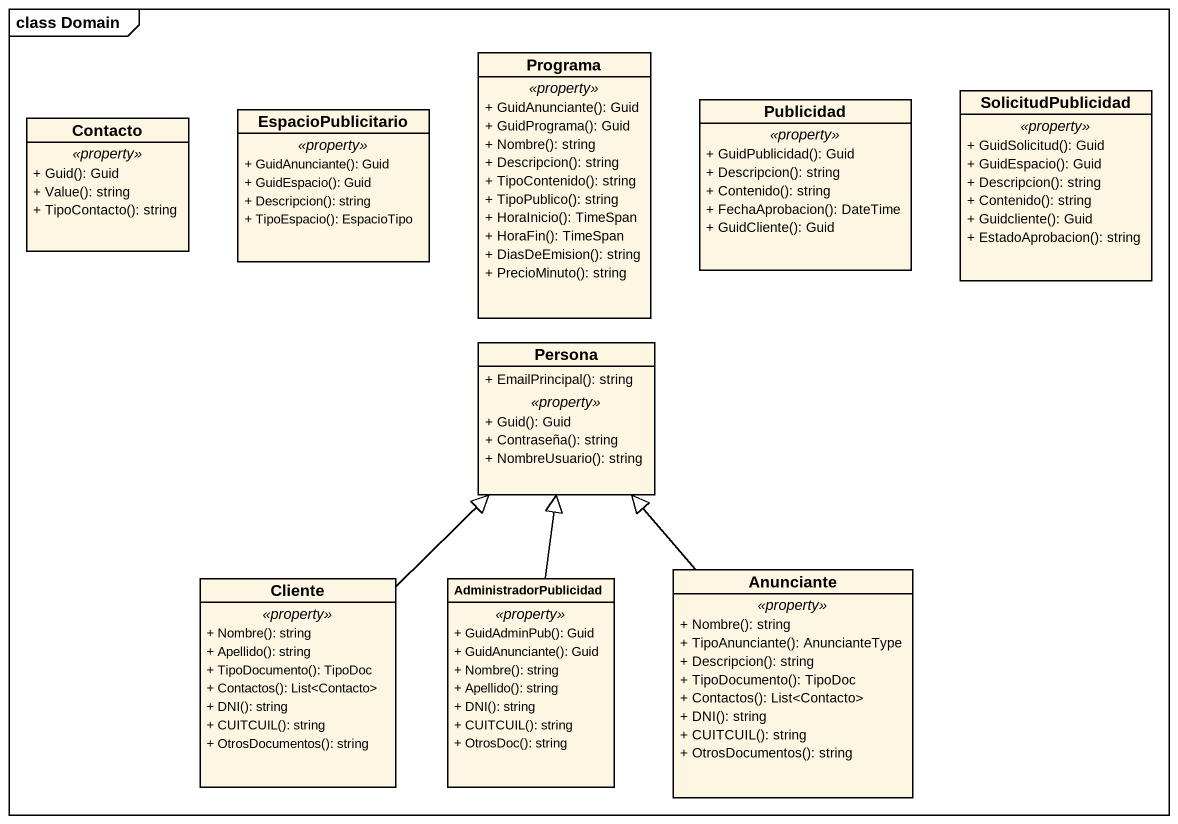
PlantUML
@startuml
mainframe class Domain
hide circle
hide empty members
skinparam classAttributeIconSize 0
class Programa {
  .. <<property>> ..
  + GuidAnunciante(): Guid
  + GuidPrograma(): Guid
  + Nombre(): string
  + Descripcion(): string
  + TipoContenido(): string
  + TipoPublico(): string
  + HoraInicio(): TimeSpan
  + HoraFin(): TimeSpan
  + DiasDeEmision(): string
  + PrecioMinuto(): string
}
class Contacto {
  .. <<property>> ..
  + Guid(): Guid
  + Value(): string
  + TipoContacto(): string
}
class EspacioPublicitario {
  .. <<property>> ..
  + GuidAnunciante(): Guid
  + GuidEspacio(): Guid
  + Descripcion(): string
  + TipoEspacio(): EspacioTipo
}
class Publicidad {
  .. <<property>> ..
  + GuidPublicidad(): Guid
  + Descripcion(): string
  + Contenido(): string
  + FechaAprobacion(): DateTime
  + GuidCliente(): Guid
}
class SolicitudPublicidad {
  .. <<property>> ..
  + GuidSolicitud(): Guid
  + GuidEspacio(): Guid
  + Descripcion(): string
  + Contenido(): string
  + Guidcliente(): Guid
  + EstadoAprobacion(): string
}
class Persona {
  + EmailPrincipal(): string
  .. <<property>> ..
  + Guid(): Guid
  + Contraseña(): string
  + NombreUsuario(): string
}
class Cliente {
  .. <<property>> ..
  + Nombre(): string
  + Apellido(): string
  + TipoDocumento(): TipoDoc
  + Contactos(): List<Contacto>
  + DNI(): string
  + CUITCUIL(): string
  + OtrosDocumentos(): string
}
class AdministradorPublicidad {
  .. <<property>> ..
  + GuidAdminPub(): Guid
  + GuidAnunciante(): Guid
  + Nombre(): string
  + Apellido(): string
  + DNI(): string
  + CUITCUIL(): string
  + OtrosDoc(): string
}
class Anunciante {
  .. <<property>> ..
  + Nombre(): string
  + TipoAnunciante(): AnuncianteType
  + Descripcion(): string
  + TipoDocumento(): TipoDoc
  + Contactos(): List<Contacto>
  + DNI(): string
  + CUITCUIL(): string
  + OtrosDocumentos(): string
}
Cliente -up-|> Persona
AdministradorPublicidad -up-|> Persona
Anunciante -up-|> Persona
@enduml
